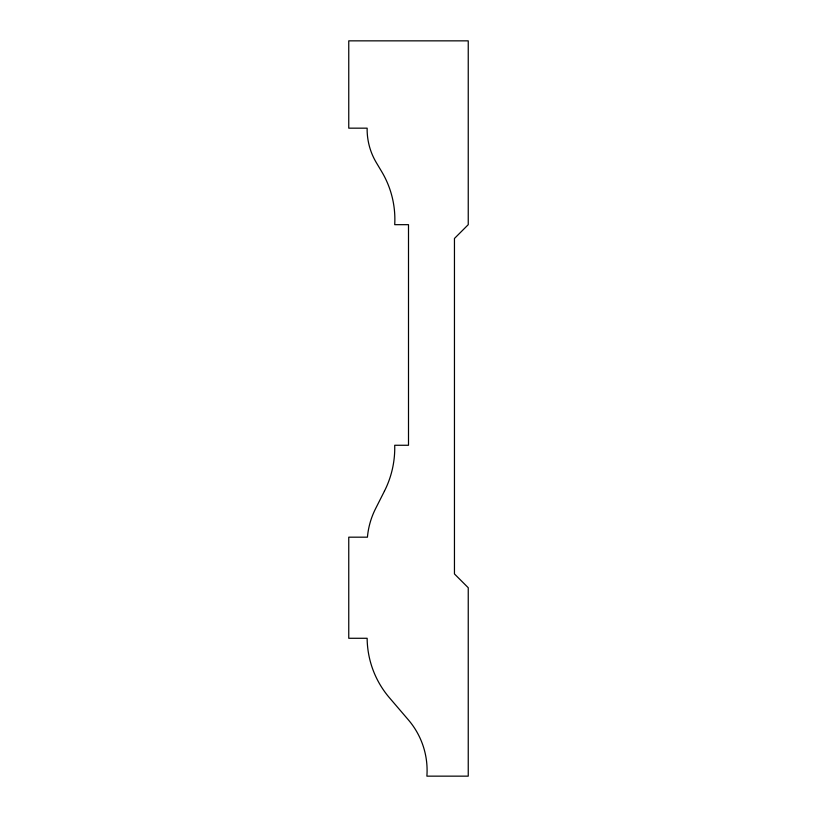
<?xml version="1.0" encoding="UTF-8"?>
<svg xmlns="http://www.w3.org/2000/svg" width="817" height="817" viewBox="0 0 817 817"><rect width="100%" height="100%" fill="white"/><g stroke="black" fill="none" stroke-linecap="round" stroke-linejoin="round"><path stroke-width="1.23" d="M384.439 491.129L375.565 508.685A78.677 78.677 0 0 0 367.425 537.178L348.757 537.178L348.757 638.281L367.139 638.281A92.719 92.719 0 0 0 389.985 698.392L408.449 719.961A77.646 77.646 0 0 1 426.882 776.15L468.243 776.15L468.243 587.729L454.456 573.942L454.456 238.462L468.243 224.675L468.243 40.85L348.757 40.85L348.757 128.167L367.139 128.167A65.176 65.176 0 0 0 376.32 162.624L381.733 171.693A93.087 93.087 0 0 1 394.713 224.675L408.5 224.675L408.5 445.265L394.713 445.265A95.844 95.844 0 0 1 384.439 491.129"/></g></svg>
